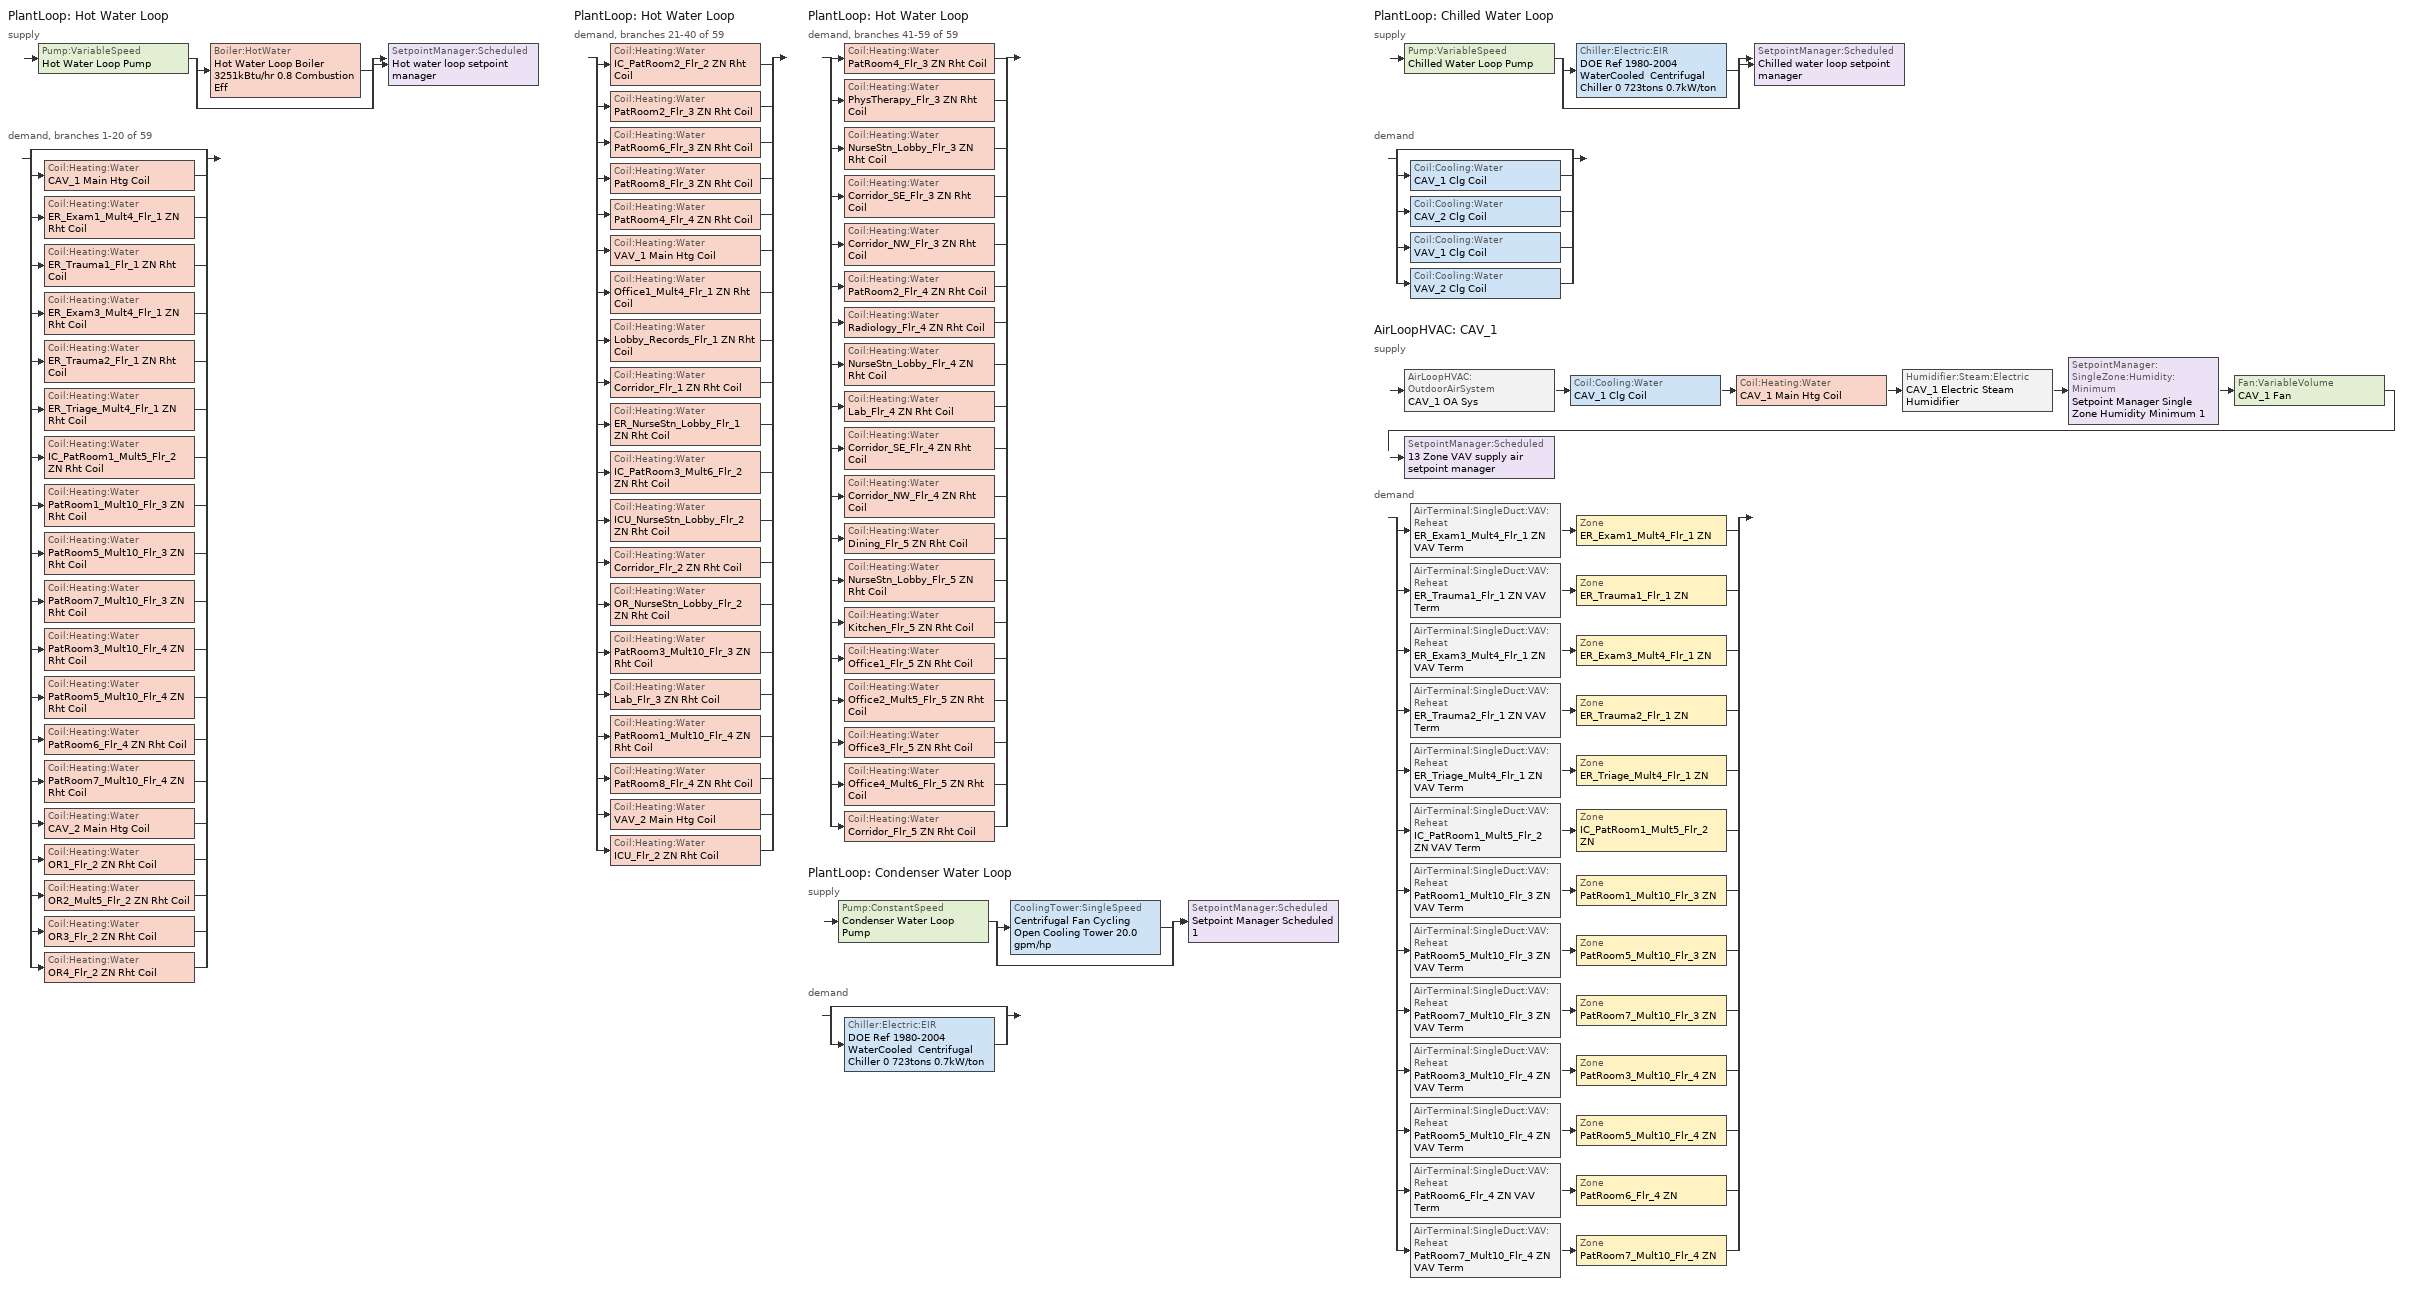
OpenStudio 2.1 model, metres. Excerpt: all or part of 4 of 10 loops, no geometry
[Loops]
PlantLoop 'Hot Water Loop'
 supply: Pump:VariableSpeed 'Hot Water Loop Pump' > split
  | Boiler:HotWater 'Hot Water Loop Boiler 3251kBtu/hr 0.8 Combustion Eff'
  | bypass
  join > SetpointManager:Scheduled 'Hot water loop setpoint manager'
 demand, branches 1-20 of 59: split
  | bypass
  | Coil:Heating:Water 'CAV_1 Main Htg Coil'
  | Coil:Heating:Water 'ER_Exam1_Mult4_Flr_1 ZN Rht Coil'
  | Coil:Heating:Water 'ER_Trauma1_Flr_1 ZN Rht Coil'
  | Coil:Heating:Water 'ER_Exam3_Mult4_Flr_1 ZN Rht Coil'
  | Coil:Heating:Water 'ER_Trauma2_Flr_1 ZN Rht Coil'
  | Coil:Heating:Water 'ER_Triage_Mult4_Flr_1 ZN Rht Coil'
  | Coil:Heating:Water 'IC_PatRoom1_Mult5_Flr_2 ZN Rht Coil'
  | Coil:Heating:Water 'PatRoom1_Mult10_Flr_3 ZN Rht Coil'
  | Coil:Heating:Water 'PatRoom5_Mult10_Flr_3 ZN Rht Coil'
  | Coil:Heating:Water 'PatRoom7_Mult10_Flr_3 ZN Rht Coil'
  | Coil:Heating:Water 'PatRoom3_Mult10_Flr_4 ZN Rht Coil'
  | Coil:Heating:Water 'PatRoom5_Mult10_Flr_4 ZN Rht Coil'
  | Coil:Heating:Water 'PatRoom6_Flr_4 ZN Rht Coil'
  | Coil:Heating:Water 'PatRoom7_Mult10_Flr_4 ZN Rht Coil'
  | Coil:Heating:Water 'CAV_2 Main Htg Coil'
  | Coil:Heating:Water 'OR1_Flr_2 ZN Rht Coil'
  | Coil:Heating:Water 'OR2_Mult5_Flr_2 ZN Rht Coil'
  | Coil:Heating:Water 'OR3_Flr_2 ZN Rht Coil'
  | Coil:Heating:Water 'OR4_Flr_2 ZN Rht Coil'
PlantLoop 'Hot Water Loop'
 demand, branches 21-40 of 59: split
  | Coil:Heating:Water 'IC_PatRoom2_Flr_2 ZN Rht Coil'
  | Coil:Heating:Water 'PatRoom2_Flr_3 ZN Rht Coil'
  | Coil:Heating:Water 'PatRoom6_Flr_3 ZN Rht Coil'
  | Coil:Heating:Water 'PatRoom8_Flr_3 ZN Rht Coil'
  | Coil:Heating:Water 'PatRoom4_Flr_4 ZN Rht Coil'
  | Coil:Heating:Water 'VAV_1 Main Htg Coil'
  | Coil:Heating:Water 'Office1_Mult4_Flr_1 ZN Rht Coil'
  | Coil:Heating:Water 'Lobby_Records_Flr_1 ZN Rht Coil'
  | Coil:Heating:Water 'Corridor_Flr_1 ZN Rht Coil'
  | Coil:Heating:Water 'ER_NurseStn_Lobby_Flr_1 ZN Rht Coil'
  | Coil:Heating:Water 'IC_PatRoom3_Mult6_Flr_2 ZN Rht Coil'
  | Coil:Heating:Water 'ICU_NurseStn_Lobby_Flr_2 ZN Rht Coil'
  | Coil:Heating:Water 'Corridor_Flr_2 ZN Rht Coil'
  | Coil:Heating:Water 'OR_NurseStn_Lobby_Flr_2 ZN Rht Coil'
  | Coil:Heating:Water 'PatRoom3_Mult10_Flr_3 ZN Rht Coil'
  | Coil:Heating:Water 'Lab_Flr_3 ZN Rht Coil'
  | Coil:Heating:Water 'PatRoom1_Mult10_Flr_4 ZN Rht Coil'
  | Coil:Heating:Water 'PatRoom8_Flr_4 ZN Rht Coil'
  | Coil:Heating:Water 'VAV_2 Main Htg Coil'
  | Coil:Heating:Water 'ICU_Flr_2 ZN Rht Coil'
PlantLoop 'Hot Water Loop'
 demand, branches 41-59 of 59: split
  | Coil:Heating:Water 'PatRoom4_Flr_3 ZN Rht Coil'
  | Coil:Heating:Water 'PhysTherapy_Flr_3 ZN Rht Coil'
  | Coil:Heating:Water 'NurseStn_Lobby_Flr_3 ZN Rht Coil'
  | Coil:Heating:Water 'Corridor_SE_Flr_3 ZN Rht Coil'
  | Coil:Heating:Water 'Corridor_NW_Flr_3 ZN Rht Coil'
  | Coil:Heating:Water 'PatRoom2_Flr_4 ZN Rht Coil'
  | Coil:Heating:Water 'Radiology_Flr_4 ZN Rht Coil'
  | Coil:Heating:Water 'NurseStn_Lobby_Flr_4 ZN Rht Coil'
  | Coil:Heating:Water 'Lab_Flr_4 ZN Rht Coil'
  | Coil:Heating:Water 'Corridor_SE_Flr_4 ZN Rht Coil'
  | Coil:Heating:Water 'Corridor_NW_Flr_4 ZN Rht Coil'
  | Coil:Heating:Water 'Dining_Flr_5 ZN Rht Coil'
  | Coil:Heating:Water 'NurseStn_Lobby_Flr_5 ZN Rht Coil'
  | Coil:Heating:Water 'Kitchen_Flr_5 ZN Rht Coil'
  | Coil:Heating:Water 'Office1_Flr_5 ZN Rht Coil'
  | Coil:Heating:Water 'Office2_Mult5_Flr_5 ZN Rht Coil'
  | Coil:Heating:Water 'Office3_Flr_5 ZN Rht Coil'
  | Coil:Heating:Water 'Office4_Mult6_Flr_5 ZN Rht Coil'
  | Coil:Heating:Water 'Corridor_Flr_5 ZN Rht Coil'
PlantLoop 'Condenser Water Loop'
 supply: Pump:ConstantSpeed 'Condenser Water Loop Pump' > split
  | CoolingTower:SingleSpeed 'Centrifugal Fan Cycling Open Cooling Tower 20.0 gpm/hp'
  | bypass
  join > SetpointManager:Scheduled 'Setpoint Manager Scheduled 1'
 demand: split
  | bypass
  | Chiller:Electric:EIR 'DOE Ref 1980-2004 WaterCooled  Centrifugal Chiller 0 723tons 0.7kW/ton'
PlantLoop 'Chilled Water Loop'
 supply: Pump:VariableSpeed 'Chilled Water Loop Pump' > split
  | Chiller:Electric:EIR 'DOE Ref 1980-2004 WaterCooled  Centrifugal Chiller 0 723tons 0.7kW/ton'
  | bypass
  join > SetpointManager:Scheduled 'Chilled water loop setpoint manager'
 demand: split
  | bypass
  | Coil:Cooling:Water 'CAV_1 Clg Coil'
  | Coil:Cooling:Water 'CAV_2 Clg Coil'
  | Coil:Cooling:Water 'VAV_1 Clg Coil'
  | Coil:Cooling:Water 'VAV_2 Clg Coil'
AirLoopHVAC 'CAV_1'
 supply: AirLoopHVAC:OutdoorAirSystem 'CAV_1 OA Sys' > Coil:Cooling:Water 'CAV_1 Clg Coil' > Coil:Heating:Water 'CAV_1 Main Htg Coil' > Humidifier:Steam:Electric 'CAV_1 Electric Steam Humidifier' > SetpointManager:SingleZone:Humidity:Minimum 'Setpoint Manager Single Zone Humidity Minimum 1' > Fan:VariableVolume 'CAV_1 Fan' > SetpointManager:Scheduled '13 Zone VAV supply air setpoint manager'
 demand: split
  | AirTerminal:SingleDuct:VAV:Reheat 'ER_Exam1_Mult4_Flr_1 ZN VAV Term' > Zone 'ER_Exam1_Mult4_Flr_1 ZN'
  | AirTerminal:SingleDuct:VAV:Reheat 'ER_Trauma1_Flr_1 ZN VAV Term' > Zone 'ER_Trauma1_Flr_1 ZN'
  | AirTerminal:SingleDuct:VAV:Reheat 'ER_Exam3_Mult4_Flr_1 ZN VAV Term' > Zone 'ER_Exam3_Mult4_Flr_1 ZN'
  | AirTerminal:SingleDuct:VAV:Reheat 'ER_Trauma2_Flr_1 ZN VAV Term' > Zone 'ER_Trauma2_Flr_1 ZN'
  | AirTerminal:SingleDuct:VAV:Reheat 'ER_Triage_Mult4_Flr_1 ZN VAV Term' > Zone 'ER_Triage_Mult4_Flr_1 ZN'
  | AirTerminal:SingleDuct:VAV:Reheat 'IC_PatRoom1_Mult5_Flr_2 ZN VAV Term' > Zone 'IC_PatRoom1_Mult5_Flr_2 ZN'
  | AirTerminal:SingleDuct:VAV:Reheat 'PatRoom1_Mult10_Flr_3 ZN VAV Term' > Zone 'PatRoom1_Mult10_Flr_3 ZN'
  | AirTerminal:SingleDuct:VAV:Reheat 'PatRoom5_Mult10_Flr_3 ZN VAV Term' > Zone 'PatRoom5_Mult10_Flr_3 ZN'
  | AirTerminal:SingleDuct:VAV:Reheat 'PatRoom7_Mult10_Flr_3 ZN VAV Term' > Zone 'PatRoom7_Mult10_Flr_3 ZN'
  | AirTerminal:SingleDuct:VAV:Reheat 'PatRoom3_Mult10_Flr_4 ZN VAV Term' > Zone 'PatRoom3_Mult10_Flr_4 ZN'
  | AirTerminal:SingleDuct:VAV:Reheat 'PatRoom5_Mult10_Flr_4 ZN VAV Term' > Zone 'PatRoom5_Mult10_Flr_4 ZN'
  | AirTerminal:SingleDuct:VAV:Reheat 'PatRoom6_Flr_4 ZN VAV Term' > Zone 'PatRoom6_Flr_4 ZN'
  | AirTerminal:SingleDuct:VAV:Reheat 'PatRoom7_Mult10_Flr_4 ZN VAV Term' > Zone 'PatRoom7_Mult10_Flr_4 ZN'
[Sizing:Zone] Zone Cooling Design Supply Air Temperature Input Method=SupplyAirTemperature; Zone Cooling Design Supply Air Temperature {C}=12.8; Zone Cooling Design Supply Air Temperature Difference {deltaC}=11.11; Zone Heating Design Supply Air Temperature Input Method=SupplyAirTemperature; Zone Heating Design Supply Air Temperature {C}=40; Zone Heating Design Supply Air Temperature Difference {deltaC}=11.11; Zone Cooling Design Supply Air Humidity Ratio {kg-H2O/kg-air}=0.0085; Zone Heating Design Supply Air Humidity Ratio {kg-H2O/kg-air}=0.008; Cooling Design Air Flow Method=DesignDayWithLimit; Heating Design Air Flow Method=DesignDay; Account for Dedicated Outdoor Air System=No; Dedicated Outdoor Air System Control Strategy=NeutralSupplyAir; Dedicated Outdoor Air Low Setpoint Temperature for Design {C}=autosize; Dedicated Outdoor Air High Setpoint Temperature for Design {C}=autosize
PatRoom5_Mult10_Flr_4 ZN; PatRoom6_Flr_4 ZN; ER_Exam3_Mult4_Flr_1 ZN; PatRoom5_Mult10_Flr_3 ZN; PatRoom7_Mult10_Flr_4 ZN; IC_PatRoom1_Mult5_Flr_2 ZN; PatRoom3_Mult10_Flr_4 ZN; PatRoom1_Mult10_Flr_3 ZN; PatRoom7_Mult10_Flr_3 ZN; ER_Exam1_Mult4_Flr_1 ZN; ER_Triage_Mult4_Flr_1 ZN; ER_Trauma2_Flr_1 ZN; ER_Trauma1_Flr_1 ZN
[Zone equipment]
PatRoom5_Mult10_Flr_4 ZN: PatRoom5_Mult10_Flr_4 ZN VAV Term
PatRoom6_Flr_4 ZN: PatRoom6_Flr_4 ZN VAV Term
ER_Exam3_Mult4_Flr_1 ZN: ER_Exam3_Mult4_Flr_1 ZN VAV Term
PatRoom5_Mult10_Flr_3 ZN: PatRoom5_Mult10_Flr_3 ZN VAV Term
PatRoom7_Mult10_Flr_4 ZN: PatRoom7_Mult10_Flr_4 ZN VAV Term
IC_PatRoom1_Mult5_Flr_2 ZN: IC_PatRoom1_Mult5_Flr_2 ZN VAV Term
PatRoom3_Mult10_Flr_4 ZN: PatRoom3_Mult10_Flr_4 ZN VAV Term
PatRoom1_Mult10_Flr_3 ZN: PatRoom1_Mult10_Flr_3 ZN VAV Term
PatRoom7_Mult10_Flr_3 ZN: PatRoom7_Mult10_Flr_3 ZN VAV Term
ER_Exam1_Mult4_Flr_1 ZN: ER_Exam1_Mult4_Flr_1 ZN VAV Term
ER_Triage_Mult4_Flr_1 ZN: ER_Triage_Mult4_Flr_1 ZN VAV Term
ER_Trauma2_Flr_1 ZN: ER_Trauma2_Flr_1 ZN VAV Term
ER_Trauma1_Flr_1 ZN: ER_Trauma1_Flr_1 ZN VAV Term
[PlantLoop] Plant Loop Volume {m3}=Autocalculate; Load Distribution Scheme=Optimal
Name | Fluid Type | Minimum Loop Temperature {C} | Maximum Loop Temperature {C}
Hot Water Loop | Water | 10
Condenser Water Loop |  | 5 | 80
Chilled Water Loop |  | 1 | 98
[Sizing:Plant] Sizing Option=NonCoincident; Zone Timesteps in Averaging Window=1; Coincident Sizing Factor Mode=None
Name | Loop Type | Design Loop Exit Temperature {C} | Loop Design Temperature Difference {deltaC}
Hot Water Loop | Heating | 82.2222 | 11.1111
Condenser Water Loop | Condenser | 29.4444 | 5.55556
Chilled Water Loop | Cooling | 6.66667 | 5.61111
[SetpointManager:Scheduled] Control Variable=Temperature
Name | Schedule
Hot water loop setpoint manager | Hot Water Loop Temp - 180F
Setpoint Manager Scheduled 1 | Condenser Water Loop Temp - 70F
Chilled water loop setpoint manager | Chilled Water Loop Temp - 44F
13 Zone VAV supply air setpoint manager | Supply Air Temp - 55.04F
[Pump:VariableSpeed] Rated Pump Head {Pa}=179344; Pump Control Type=Intermittent
Name | Motor Efficiency | Fraction of Motor Inefficiencies to Fluid Stream | Coefficient 1 of the Part Load Performance Curve | Coefficient 2 of the Part Load Performance Curve | Coefficient 3 of the Part Load Performance Curve | Coefficient 4 of the Part Load Performance Curve
Hot Water Loop Pump | 0.895
Chilled Water Loop Pump | 0.93 | 0 | 0 | 1 | 0 | 0
[Boiler:HotWater]
Hot Water Loop Boiler 3251kBtu/hr 0.8 Combustion Eff: Fuel Type=NaturalGas; Nominal Thermal Efficiency=0.793; Efficiency Curve Temperature Evaluation Variable=LeavingBoiler; Normalized Boiler Efficiency Curve=Boiler Constant Efficiency Curve; Design Water Outlet Temperature {C}=82.2222; Maximum Part Load Ratio=1.2; Water Outlet Upper Temperature Limit {C}=95; Boiler Flow Mode=LeavingSetpointModulated; Parasitic Electric Load {W}=0; Sizing Factor=1
[Pump:ConstantSpeed]
Condenser Water Loop Pump: Rated Flow Rate {m3/s}=autosize; Rated Pump Head {Pa}=179344; Rated Power Consumption {W}=autosize; Motor Efficiency=0.93; Fraction of Motor Inefficiencies to Fluid Stream=0; Pump Control Type=Intermittent
[CoolingTower:SingleSpeed]
Centrifugal Fan Cycling Open Cooling Tower 20.0 gpm/hp: Design Water Flow Rate {m3/s}=autosize; Design Air Flow Rate {m3/s}=autosize; Fan Power at Design Air Flow Rate {W}=72797.9; U-Factor Times Area Value at Design Air Flow Rate {W/K}=autosize; Air Flow Rate in Free Convection Regime {m3/s}=autosize; U-Factor Times Area Value at Free Convection Air Flow Rate {W/K}=autosize; Performance Input Method=UFactorTimesAreaAndDesignWaterFlowRate; Free Convection Capacity {W}=0; Basin Heater Capacity {W/K}=0; Evaporation Loss Mode=LossFactor; Evaporation Loss Factor {percent/K}=0.2; Drift Loss Percent {percent}=0.008; Blowdown Calculation Mode=ConcentrationRatio; Blowdown Concentration Ratio=3; Capacity Control=FanCycling; Number of Cells=2; Cell Control=MinimalCell; Cell Minimum  Water Flow Rate Fraction=0.33; Cell Maximum Water Flow Rate Fraction=2.5; Sizing Factor=1
[Chiller:Electric:EIR]
DOE Ref 1980-2004 WaterCooled  Centrifugal Chiller 0 723tons 0.7kW/ton: Reference Capacity {W}=Autosize; Reference COP {W/W}=5.20266; Reference Leaving Chilled Water Temperature {C}=6.66667; Reference Entering Condenser Fluid Temperature {C}=35; Cooling Capacity Function of Temperature Curve=ChlrWtrCentPathAAllQRatio_fTchwsTcwsSI; Electric Input to Cooling Output Ratio Function of Temperature Curve=ChlrWtrCentPathAAllEIRRatio_fTchwsTcwsSI; Electric Input to Cooling Output Ratio Function of Part Load Ratio Curve=ChlrWtrCentPathAAllEIRRatio_fQRatio; Minimum Part Load Ratio=0.15; Maximum Part Load Ratio=1; Optimum Part Load Ratio=1; Minimum Unloading Ratio=0.25; Condenser Type=WaterCooled; Leaving Chilled Water Lower Temperature Limit {C}=2.22222; Chiller Flow Mode=ConstantFlow; Design Heat Recovery Water Flow Rate {m3/s}=0; Sizing Factor=1; Basin Heater Capacity {W/K}=0; Basin Heater Setpoint Temperature {C}=10
[AirLoopHVAC]
CAV_1: Availability Schedule=Hospital HVACOperationSchd; Availability Manager=Availability Manager Night Cycle 1; Design Supply Air Flow Rate {m3/s}=AutoSize
[Sizing:System]
CAV_1: Type of Load to Size On=Sensible; Design Outdoor Air Flow Rate {m3/s}=Autosize; Minimum System Air Flow Ratio=1; Preheat Design Temperature {C}=7; Preheat Design Humidity Ratio {kg-H2O/kg-Air}=0.008; Precool Design Temperature {C}=12.8; Precool Design Humidity Ratio {kg-H2O/kg-Air}=0.008; Central Cooling Design Supply Air Temperature {C}=12.8; Central Heating Design Supply Air Temperature {C}=12.8; Sizing Option=NonCoincident; 100% Outdoor Air in Cooling=No; 100% Outdoor Air in Heating=No; Central Cooling Design Supply Air Humidity Ratio {kg-H2O/kg-Air}=0.0085; Central Heating Design Supply Air Humidity Ratio {kg-H2O/kg-Air}=0.008; Cooling Design Air Flow Method=DesignDay; Cooling Design Air Flow Rate {m3/s}=0; Heating Design Air Flow Method=DesignDay; Heating Design Air Flow Rate {m3/s}=0; System Outdoor Air Method=ZoneSum; Zone Maximum Outdoor Air Fraction=1; Cooling Supply Air Flow Rate Per Floor Area {m3/s-m2}=0.00996765; Cooling Fraction of Autosized Cooling Supply Air Flow Rate=1; Cooling Supply Air Flow Rate Per Unit Cooling Capacity {m3/s-W}=3.94755e-05; Heating Supply Air Flow Rate Per Floor Area {m3/s-m2}=0.00996765; Heating Fraction of Autosized Heating Supply Air Flow Rate=1; Heating Fraction of Autosized Cooling Supply Air Flow Rate=1; Heating Supply Air Flow Rate Per Unit Heating Capacity {m3/s-W}=3.15882e-05; Cooling Design Capacity Method=CoolingDesignCapacity; Cooling Design Capacity {W}=autosize; Cooling Design Capacity Per Floor Area {W/m2}=234.7; Fraction of Autosized Cooling Design Capacity=1; Heating Design Capacity Method=HeatingDesignCapacity; Heating Design Capacity {W}=autosize; Heating Design Capacity Per Floor Area {W/m2}=157; Fraction of Autosized Heating Design Capacity=1; Central Cooling Capacity Control Method=OnOff
[Fan:VariableVolume]
CAV_1 Fan: Availability Schedule=Always On Discrete; Fan Efficiency=0.6045; Pressure Rise {Pa}=1389.92; Maximum Flow Rate {m3/s}=Autosize; Fan Power Minimum Flow Rate Input Method=Fraction; Fan Power Minimum Flow Fraction=0.7; Fan Power Minimum Air Flow Rate {m3/s}=0; Motor Efficiency=0.93; Motor In Airstream Fraction=1; Fan Power Coefficient 1=0.1631; Fan Power Coefficient 2=1.5901; Fan Power Coefficient 3=-0.8817; Fan Power Coefficient 4=0.1281; Fan Power Coefficient 5=0
[Coil:Heating:Water] Availability Schedule=Always On Discrete; Rated Inlet Water Temperature {C}=82.2222; Rated Outlet Water Temperature {C}=71.1111
Name | Rated Inlet Air Temperature {C} | Rated Outlet Air Temperature {C}
CAV_1 Main Htg Coil; CAV_2 Main Htg Coil; VAV_1 Main Htg Coil; VAV_2 Main Htg Coil | 7 | 12.8
ER_Exam1_Mult4_Flr_1 ZN Rht Coil; ER_Trauma1_Flr_1 ZN Rht Coil; ER_Exam3_Mult4_Flr_1 ZN Rht Coil; ER_Trauma2_Flr_1 ZN Rht Coil; ER_Triage_Mult4_Flr_1 ZN Rht Coil; IC_PatRoom1_Mult5_Flr_2 ZN Rht Coil; PatRoom1_Mult10_Flr_3 ZN Rht Coil; PatRoom5_Mult10_Flr_3 ZN Rht Coil; PatRoom7_Mult10_Flr_3 ZN Rht Coil; PatRoom3_Mult10_Flr_4 ZN Rht Coil; PatRoom5_Mult10_Flr_4 ZN Rht Coil; PatRoom6_Flr_4 ZN Rht Coil; PatRoom7_Mult10_Flr_4 ZN Rht Coil; OR1_Flr_2 ZN Rht Coil; OR2_Mult5_Flr_2 ZN Rht Coil; OR3_Flr_2 ZN Rht Coil; OR4_Flr_2 ZN Rht Coil; IC_PatRoom2_Flr_2 ZN Rht Coil; PatRoom2_Flr_3 ZN Rht Coil; PatRoom6_Flr_3 ZN Rht Coil; PatRoom8_Flr_3 ZN Rht Coil; PatRoom4_Flr_4 ZN Rht Coil; Office1_Mult4_Flr_1 ZN Rht Coil; Lobby_Records_Flr_1 ZN Rht Coil; Corridor_Flr_1 ZN Rht Coil; ER_NurseStn_Lobby_Flr_1 ZN Rht Coil; IC_PatRoom3_Mult6_Flr_2 ZN Rht Coil; ICU_NurseStn_Lobby_Flr_2 ZN Rht Coil; Corridor_Flr_2 ZN Rht Coil; OR_NurseStn_Lobby_Flr_2 ZN Rht Coil; PatRoom3_Mult10_Flr_3 ZN Rht Coil; Lab_Flr_3 ZN Rht Coil; PatRoom1_Mult10_Flr_4 ZN Rht Coil; PatRoom8_Flr_4 ZN Rht Coil; ICU_Flr_2 ZN Rht Coil; PatRoom4_Flr_3 ZN Rht Coil; PhysTherapy_Flr_3 ZN Rht Coil; NurseStn_Lobby_Flr_3 ZN Rht Coil; Corridor_SE_Flr_3 ZN Rht Coil; Corridor_NW_Flr_3 ZN Rht Coil; PatRoom2_Flr_4 ZN Rht Coil; Radiology_Flr_4 ZN Rht Coil; NurseStn_Lobby_Flr_4 ZN Rht Coil; Lab_Flr_4 ZN Rht Coil; Corridor_SE_Flr_4 ZN Rht Coil; Corridor_NW_Flr_4 ZN Rht Coil; Dining_Flr_5 ZN Rht Coil; NurseStn_Lobby_Flr_5 ZN Rht Coil; Kitchen_Flr_5 ZN Rht Coil; Office1_Flr_5 ZN Rht Coil; Office2_Mult5_Flr_5 ZN Rht Coil; Office3_Flr_5 ZN Rht Coil; Office4_Mult6_Flr_5 ZN Rht Coil; Corridor_Flr_5 ZN Rht Coil | 12.8 | 40
[Controller:WaterCoil] Minimum Actuated Flow {m3/s}=0
Name | Water Coil | Action | Controller Convergence Tolerance {deltaC}
CAV_1 Main Htg Coil Controller | CAV_1 Main Htg Coil | Normal | 0.0001
CAV_1 Clg Coil Controller | CAV_1 Clg Coil | Reverse
Controller Water Coil 1 | ER_Exam1_Mult4_Flr_1 ZN Rht Coil | Normal | 0.0001
Controller Water Coil 2 | ER_Trauma1_Flr_1 ZN Rht Coil | Normal | 0.0001
Controller Water Coil 3 | ER_Exam3_Mult4_Flr_1 ZN Rht Coil | Normal | 0.0001
Controller Water Coil 4 | ER_Trauma2_Flr_1 ZN Rht Coil | Normal | 0.0001
Controller Water Coil 5 | ER_Triage_Mult4_Flr_1 ZN Rht Coil | Normal | 0.0001
Controller Water Coil 6 | IC_PatRoom1_Mult5_Flr_2 ZN Rht Coil | Normal | 0.0001
Controller Water Coil 7 | PatRoom1_Mult10_Flr_3 ZN Rht Coil | Normal | 0.0001
Controller Water Coil 8 | PatRoom5_Mult10_Flr_3 ZN Rht Coil | Normal | 0.0001
Controller Water Coil 9 | PatRoom7_Mult10_Flr_3 ZN Rht Coil | Normal | 0.0001
Controller Water Coil 10 | PatRoom3_Mult10_Flr_4 ZN Rht Coil | Normal | 0.0001
Controller Water Coil 11 | PatRoom5_Mult10_Flr_4 ZN Rht Coil | Normal | 0.0001
Controller Water Coil 12 | PatRoom6_Flr_4 ZN Rht Coil | Normal | 0.0001
Controller Water Coil 13 | PatRoom7_Mult10_Flr_4 ZN Rht Coil | Normal | 0.0001
CAV_2 Main Htg Coil Controller | CAV_2 Main Htg Coil | Normal | 0.0001
CAV_2 Clg Coil Controller | CAV_2 Clg Coil | Reverse
Controller Water Coil 14 | OR1_Flr_2 ZN Rht Coil | Normal | 0.0001
Controller Water Coil 15 | OR2_Mult5_Flr_2 ZN Rht Coil | Normal | 0.0001
Controller Water Coil 16 | OR3_Flr_2 ZN Rht Coil | Normal | 0.0001
Controller Water Coil 17 | OR4_Flr_2 ZN Rht Coil | Normal | 0.0001
Controller Water Coil 18 | IC_PatRoom2_Flr_2 ZN Rht Coil | Normal | 0.0001
Controller Water Coil 19 | PatRoom2_Flr_3 ZN Rht Coil | Normal | 0.0001
Controller Water Coil 20 | PatRoom6_Flr_3 ZN Rht Coil | Normal | 0.0001
Controller Water Coil 21 | PatRoom8_Flr_3 ZN Rht Coil | Normal | 0.0001
Controller Water Coil 22 | PatRoom4_Flr_4 ZN Rht Coil | Normal | 0.0001
VAV_1 Main Htg Coil Controller | VAV_1 Main Htg Coil | Normal | 0.0001
VAV_1 Clg Coil Controller | VAV_1 Clg Coil | Reverse
Controller Water Coil 23 | Office1_Mult4_Flr_1 ZN Rht Coil | Normal | 0.0001
Controller Water Coil 24 | Lobby_Records_Flr_1 ZN Rht Coil | Normal | 0.0001
Controller Water Coil 25 | Corridor_Flr_1 ZN Rht Coil | Normal | 0.0001
Controller Water Coil 26 | ER_NurseStn_Lobby_Flr_1 ZN Rht Coil | Normal | 0.0001
Controller Water Coil 27 | IC_PatRoom3_Mult6_Flr_2 ZN Rht Coil | Normal | 0.0001
Controller Water Coil 28 | ICU_NurseStn_Lobby_Flr_2 ZN Rht Coil | Normal | 0.0001
Controller Water Coil 29 | Corridor_Flr_2 ZN Rht Coil | Normal | 0.0001
Controller Water Coil 30 | OR_NurseStn_Lobby_Flr_2 ZN Rht Coil | Normal | 0.0001
Controller Water Coil 31 | PatRoom3_Mult10_Flr_3 ZN Rht Coil | Normal | 0.0001
Controller Water Coil 32 | Lab_Flr_3 ZN Rht Coil | Normal | 0.0001
Controller Water Coil 33 | PatRoom1_Mult10_Flr_4 ZN Rht Coil | Normal | 0.0001
Controller Water Coil 34 | PatRoom8_Flr_4 ZN Rht Coil | Normal | 0.0001
VAV_2 Main Htg Coil Controller | VAV_2 Main Htg Coil | Normal | 0.0001
VAV_2 Clg Coil Controller | VAV_2 Clg Coil | Reverse
Controller Water Coil 35 | ICU_Flr_2 ZN Rht Coil | Normal | 0.0001
Controller Water Coil 36 | PatRoom4_Flr_3 ZN Rht Coil | Normal | 0.0001
Controller Water Coil 37 | PhysTherapy_Flr_3 ZN Rht Coil | Normal | 0.0001
Controller Water Coil 38 | NurseStn_Lobby_Flr_3 ZN Rht Coil | Normal | 0.0001
Controller Water Coil 39 | Corridor_SE_Flr_3 ZN Rht Coil | Normal | 0.0001
Controller Water Coil 40 | Corridor_NW_Flr_3 ZN Rht Coil | Normal | 0.0001
Controller Water Coil 41 | PatRoom2_Flr_4 ZN Rht Coil | Normal | 0.0001
Controller Water Coil 42 | Radiology_Flr_4 ZN Rht Coil | Normal | 0.0001
Controller Water Coil 43 | NurseStn_Lobby_Flr_4 ZN Rht Coil | Normal | 0.0001
Controller Water Coil 44 | Lab_Flr_4 ZN Rht Coil | Normal | 0.0001
Controller Water Coil 45 | Corridor_SE_Flr_4 ZN Rht Coil | Normal | 0.0001
Controller Water Coil 46 | Corridor_NW_Flr_4 ZN Rht Coil | Normal | 0.0001
Controller Water Coil 47 | Dining_Flr_5 ZN Rht Coil | Normal | 0.0001
Controller Water Coil 48 | NurseStn_Lobby_Flr_5 ZN Rht Coil | Normal | 0.0001
Controller Water Coil 49 | Kitchen_Flr_5 ZN Rht Coil | Normal | 0.0001
Controller Water Coil 50 | Office1_Flr_5 ZN Rht Coil | Normal | 0.0001
Controller Water Coil 51 | Office2_Mult5_Flr_5 ZN Rht Coil | Normal | 0.0001
Controller Water Coil 52 | Office3_Flr_5 ZN Rht Coil | Normal | 0.0001
Controller Water Coil 53 | Office4_Mult6_Flr_5 ZN Rht Coil | Normal | 0.0001
Controller Water Coil 54 | Corridor_Flr_5 ZN Rht Coil | Normal | 0.0001
[Coil:Cooling:Water] Availability Schedule=Always On Discrete; Heat Exchanger Configuration=CrossFlow
CAV_1 Clg Coil; CAV_2 Clg Coil; VAV_1 Clg Coil; VAV_2 Clg Coil
[Controller:OutdoorAir]
CAV_1 OA Controller: Minimum Outdoor Air Flow Rate {m3/s}=0; Maximum Outdoor Air Flow Rate {m3/s}=Autosize; Economizer Control Type=NoEconomizer; Economizer Control Action Type=ModulateFlow; Economizer Maximum Limit Dry-Bulb Temperature {C}=28; Economizer Maximum Limit Enthalpy {J/kg}=64000; Economizer Minimum Limit Dry-Bulb Temperature {C}=-100; Lockout Type=LockoutWithCompressor; Minimum Limit Type=FixedMinimum; Minimum Outdoor Air Schedule=Always On Discrete; Controller Mechanical Ventilation=CAV_1 Vent Controller; High Humidity Control=No; Heat Recovery Bypass Control Type=BypassWhenOAFlowGreaterThanMinimum
[Controller:MechanicalVentilation]
CAV_1 Vent Controller: Availability Schedule=Always On Discrete; System Outdoor Air Method=ZoneSum
[AirLoopHVAC:OutdoorAirSystem]
CAV_1 OA Sys: Controller=CAV_1 OA Controller
[AvailabilityManager:NightCycle]
Availability Manager Night Cycle 1: Control Type=CycleOnAny; Thermostat Tolerance {deltaC}=1; Cycling Run Time {s}=3600
[AirTerminal:SingleDuct:VAV:Reheat] Availability Schedule=Always On Discrete; Maximum Air Flow Rate {m3/s}=AutoSize; Zone Minimum Air Flow Input Method=Constant; Constant Minimum Air Flow Fraction=1; Fixed Minimum Air Flow Rate {m3/s}=0; Maximum Hot Water or Steam Flow Rate {m3/s}=AutoSize; Minimum Hot Water or Steam Flow Rate {m3/s}=0; Convergence Tolerance=0.001; Damper Heating Action=Normal; Maximum Flow per Zone Floor Area During Reheat {m3/s-m2}=0; Maximum Flow Fraction During Reheat=0.5; Maximum Reheat Air Temperature {C}=40; Control For Outdoor Air=No
Name | Reheat Coil
ER_Exam1_Mult4_Flr_1 ZN VAV Term | ER_Exam1_Mult4_Flr_1 ZN Rht Coil
ER_Trauma1_Flr_1 ZN VAV Term | ER_Trauma1_Flr_1 ZN Rht Coil
ER_Exam3_Mult4_Flr_1 ZN VAV Term | ER_Exam3_Mult4_Flr_1 ZN Rht Coil
ER_Trauma2_Flr_1 ZN VAV Term | ER_Trauma2_Flr_1 ZN Rht Coil
ER_Triage_Mult4_Flr_1 ZN VAV Term | ER_Triage_Mult4_Flr_1 ZN Rht Coil
IC_PatRoom1_Mult5_Flr_2 ZN VAV Term | IC_PatRoom1_Mult5_Flr_2 ZN Rht Coil
PatRoom1_Mult10_Flr_3 ZN VAV Term | PatRoom1_Mult10_Flr_3 ZN Rht Coil
PatRoom5_Mult10_Flr_3 ZN VAV Term | PatRoom5_Mult10_Flr_3 ZN Rht Coil
PatRoom7_Mult10_Flr_3 ZN VAV Term | PatRoom7_Mult10_Flr_3 ZN Rht Coil
PatRoom3_Mult10_Flr_4 ZN VAV Term | PatRoom3_Mult10_Flr_4 ZN Rht Coil
PatRoom5_Mult10_Flr_4 ZN VAV Term | PatRoom5_Mult10_Flr_4 ZN Rht Coil
PatRoom6_Flr_4 ZN VAV Term | PatRoom6_Flr_4 ZN Rht Coil
PatRoom7_Mult10_Flr_4 ZN VAV Term | PatRoom7_Mult10_Flr_4 ZN Rht Coil
[Humidifier:Steam:Electric]
CAV_1 Electric Steam Humidifier: Rated Capacity {m3/s}=3.72e-05; Rated Power {W}=100000
[SetpointManager:SingleZone:Humidity:Minimum]
Setpoint Manager Single Zone Humidity Minimum 1: Control Variable=MinimumHumidityRatio; Control Zone=ER_Exam3_Mult4_Flr_1 ZN
[Schedule:Ruleset]
Name | Default Day Schedule | Summer Design Day Schedule | Winter Design Day Schedule
Hot Water Loop Temp - 180F | Hot Water Loop Temp - 180F Default
Condenser Water Loop Temp - 70F | Condenser Water Loop Temp - 70F Default
Chilled Water Loop Temp - 44F | Chilled Water Loop Temp - 44F Default
Hospital HVACOperationSchd | Hospital HVACOperationSchd Default | Hospital HVACOperationSchd Summer Design Day | Hospital HVACOperationSchd Winter Design Day
Supply Air Temp - 55.04F | Supply Air Temp - 55.04F Default
[Schedule:Day]
Hot Water Loop Temp - 180F Default: 24, 0, 82.2222
Condenser Water Loop Temp - 70F Default: 24, 0, 21.1111
Chilled Water Loop Temp - 44F Default: 24, 0, 6.66667
Hospital HVACOperationSchd Default; Hospital HVACOperationSchd Winter Design Day; Hospital HVACOperationSchd Summer Design Day: 24, 0, 1
Supply Air Temp - 55.04F Default: 24, 0, 12.8
[Curve:Biquadratic] Minimum Value of x=4.44; Maximum Value of x=12.22; Minimum Value of y=15.56; Maximum Value of y=29.44
Name | Coefficient1 Constant | Coefficient2 x | Coefficient3 x**2 | Coefficient4 y | Coefficient5 y**2 | Coefficient6 x*y | Minimum Curve Output | Maximum Curve Output
ChlrWtrCentPathAAllQRatio_fTchwsTcwsSI | 0.364691 | -0.030521 | -0.00193 | 0.066374 | -0.001892 | 0.003111 | 0.87 | 0.91
ChlrWtrCentPathAAllEIRRatio_fTchwsTcwsSI | 0.658643 | -0.025339 | 0.000991 | 0.012801 | 0.000171 | -0.000301 | 0.68 | 1.05
[Curve:Quadratic]
ChlrWtrCentPathAAllEIRRatio_fQRatio: Coefficient1 Constant=0.222149; Coefficient2 x=0.503156; Coefficient3 x**2=0.256905; Minimum Value of x=0.1; Maximum Value of x=1; Minimum Curve Output=0.28
[Schedule:Constant]
Always On Discrete: Value=1
[Curve:Cubic]
Boiler Constant Efficiency Curve: Coefficient1 Constant=1; Coefficient2 x=0; Coefficient3 x**2=0; Coefficient4 x**3=0; Minimum Value of x=0; Maximum Value of x=1
